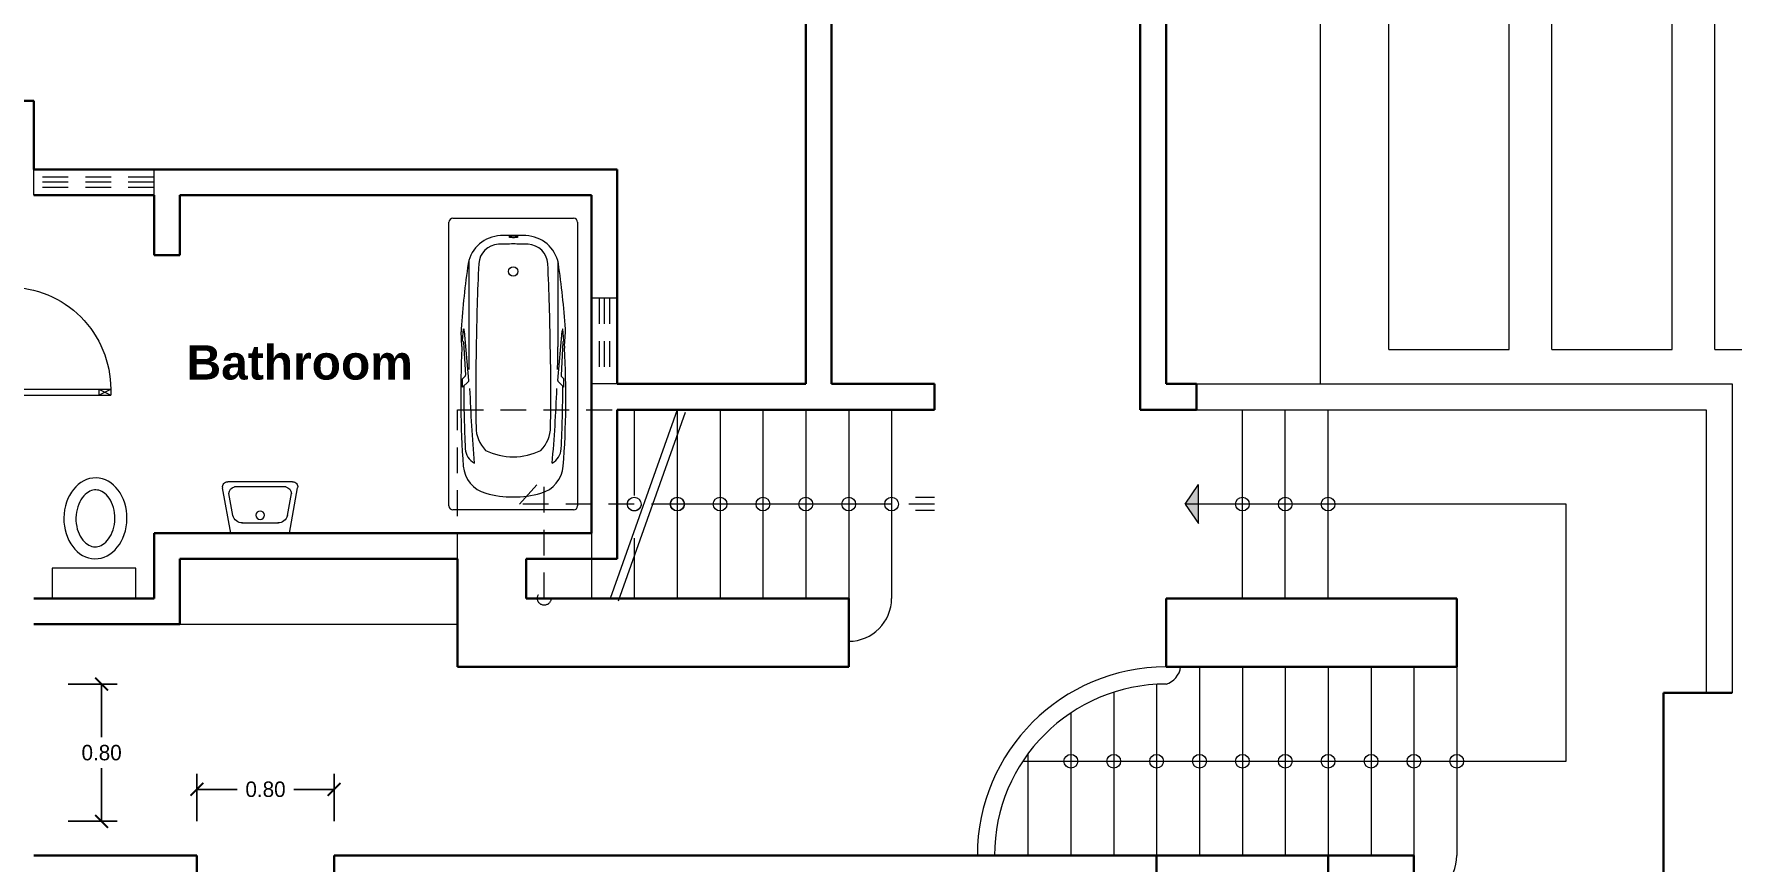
# Model space of a CAD drawing. Header units: metres. Extents: x 34.4 to 77.5, y -0.6 to 32.
# Drawn here: x 52.16 to 62.06, y 20.73 to 25.56 of the extents above; entities that cross this region are included whole.
import ezdxf

# ---------------------------------------------------------------- set-up
doc = ezdxf.new("R2010")
doc.units = ezdxf.units.M
doc.linetypes.add('DASHED', pattern=[0.75, 0.5, -0.25])
for name, color, linetype, lineweight in [('doorswindows', 41, 'Continuous', 20), ('equipment', 40, 'Continuous', 15), ('names', 7, 'Continuous', 60), ('nivel', 30, 'Continuous', 13), ('projection', 134, 'DASHED', 9), ('texture', 253, 'Continuous', 9), ('wall high', 5, 'Continuous', 40), ('wall low', 140, 'Continuous', 20), ('window high', 130, 'DASHED', 13)]:
    doc.layers.add(name, color=color, linetype=linetype, lineweight=lineweight)
doc.styles.add('AMBIENTE', font='arialbd.ttf', dxfattribs={"height": 0.2})
doc.dimstyles.new('Ceco.NET', dxfattribs={"dimscale": 0.5, "dimtxt": 0.18, "dimasz": 0.15, "dimexe": 0.18, "dimexo": 0.4, "dimgap": 0.09, "dimtad": 0, "dimtih": 1, "dimtoh": 1, "dimzin": 0, "dimdsep": 46, "dimtxsty": 'Standard', "dimblk": 'ARCHTICK', "dimcen": 0.09, "dimclrd": 256, "dimclre": 256, "dimadec": 0, "dimazin": 0, "dimtfac": 1, "dimtofl": 0, "dimtmove": 0, "dimatfit": 3, "dimfxl": 1, "dimtolj": 1, "dimtzin": 0, "dimarcsym": 0})

# ---------------------------------------------------------------- blocks, each defined once
blk = doc.blocks.new('INNODORO')
blk.add_lwpolyline([(-0.2448, 0), (0.2448, 0), (0.2448, -0.1769), (-0.2448, -0.1769)], close=True)
blk.add_ellipse((0.0083, -0.4665), major_axis=(0.0035, -0.2358), ratio=0.779376)
blk.add_open_spline([(0.0108, -0.6323), (0.034, -0.632), (0.059, -0.6207), (0.1029, -0.5676), (0.1193, -0.5257), (0.1243, -0.4367), (0.1128, -0.3908), (0.073, -0.3257), (0.0466, -0.3076), (-0.0006, -0.2973), (-0.024, -0.3025), (-0.071, -0.3415), (-0.0924, -0.3771), (-0.1096, -0.4624), (-0.105, -0.5108), (-0.0736, -0.5869), (-0.048, -0.6133), (-0.012, -0.6301), (-0.0005, -0.6325), (0.0108, -0.6323)], degree=3, knots=[0, 0, 0, 0, 0.740173, 0.740173, 1.480346, 1.480346, 2.220519, 2.220519, 2.960693, 2.960693, 3.700866, 3.700866, 4.441039, 4.441039, 5.181212, 5.181212, 5.921385, 5.921385, 6.283185, 6.283185, 6.283185, 6.283185])
blk = doc.blocks.new('LAVATORIO')
for p, q in [((-0.1704, 0), (-0.2186, -0.2646)), ((-0.1704, 0), (0.1704, 0)), ((0.1704, 0), (0.2186, -0.2646)), ((-0.107, -0.06), (0.107, -0.06)), ((-0.1587, -0.1032), (-0.1819, -0.2309)), ((0.1587, -0.1032), (0.1819, -0.2309)), ((0.1498, -0.27), (-0.1498, -0.27)), ((0.189, -0.3), (-0.189, -0.3))]:
    blk.add_line(p, q)
blk.add_circle((0, -0.1044), 0.0244)
for centre, radius, start, end in [((-0.1049, -0.115), 0.0551, 87.88469, 167.6385), ((0.1049, -0.115), 0.0551, 12.3615, 92.11531), ((-0.189, -0.27), 0.03, 169.68662, 270), ((-0.1383, -0.2278), 0.0438, 184.0339, 254.77248), ((0.1383, -0.2278), 0.0438, 285.22752, 355.9661), ((0.189, -0.27), 0.03, 270, 10.31338)]:
    blk.add_arc(centre, radius, start, end)
blk = doc.blocks.new('BC-P1')
for p, q in [((-0.352, 0), (0.352, 0)), ((-0.375, -1.677), (-0.375, -0.023)), ((0.375, -0.023), (0.375, -1.677)), ((-0.26, -0.2499), (-0.26, -0.75)), ((0.26, -0.2499), (0.26, -0.75)), ((-0.2989, -0.746), (-0.3045, -0.6624)), ((-0.2953, -0.7154), (-0.2892, -0.6454)), ((-0.2892, -0.6454), (-0.2878, -0.646)), ((-0.2596, -0.9467), (-0.2848, -0.6585)), ((0.2596, -0.9467), (0.2848, -0.6585)), ((0.2892, -0.6454), (0.2878, -0.646)), ((0.2953, -0.7154), (0.2892, -0.6454)), ((0.2989, -0.746), (0.3045, -0.6624)), ((-0.2953, -0.7154), (-0.2899, -0.7208)), ((-0.2893, -0.722), (-0.2783, -0.9155)), ((0.2893, -0.722), (0.2783, -0.9155)), ((0.2953, -0.7154), (0.2899, -0.7208)), ((-0.2953, -0.9354), (-0.28, -0.9201)), ((-0.2953, -0.9854), (-0.2953, -0.9354)), ((-0.2953, -0.9854), (-0.2613, -0.9514)), ((0.2953, -0.9854), (0.2613, -0.9514)), ((0.2953, -0.9354), (0.28, -0.9201)), ((0.2953, -0.9854), (0.2953, -0.9354)), ((0.352, -1.7), (-0.352, -1.7)), ((0.352, -1.7), (-0.352, -1.7))]:
    blk.add_line(p, q)
blk.add_lwpolyline([(-0.0257, -0.1082, 0.338364), (-0.0251, -0.1089, 0.038384), (-0.0177, -0.1104, 0.0164), (-0.0096, -0.111, 0.011665), (0.0018, -0.1113, 0.011665), (0.0131, -0.111, 0.0164), (0.0212, -0.1104, 0.038384), (0.0287, -0.1089, 0.338364), (0.0293, -0.1082, 0.338364), (0.0287, -0.1074, 0.038384), (0.0212, -0.106, 0.0164), (0.0131, -0.1053, 0.011665), (0.0018, -0.1051, 0.011665), (-0.0096, -0.1053, 0.0164), (-0.0177, -0.106, 0.038384), (-0.0251, -0.1074, 0.338364)], format="xyb", close=True)
blk.add_circle((0, -0.31), 0.0275)
for centre, radius, start, end in [((-0.352, -0.023), 0.023, 90, 180), ((0.352, -0.023), 0.023, 0, 90), ((-0.0667, -0.3012), 0.2, 92.12388, 168.98385), ((-0.0815, -0.2718), 0.12, 92.55385, 176.46704), ((0, -2.1), 1.95, 90, 92.55385), ((0, -2.1), 2, 90, 92.12388), ((0, -2.1), 2, 87.87612, 90), ((0, -2.1), 1.95, 87.44615, 90), ((0.0667, -0.3012), 0.2, 11.01615, 87.87612), ((0.0815, -0.2718), 0.12, 3.53296, 87.44615), ((5.1136, -1.0349), 5.4317, 171.83019, 175.89552), ((12.7468, -0.899), 12.9636, 177.19401, 179.34123), ((-12.7468, -0.899), 12.9636, 0.65877, 2.80599), ((-5.1136, -1.0349), 5.4317, 4.10448, 8.16981), ((-0.2047, -0.6558), 0.1, 174.45872, 183.78321), ((-0.2885, -0.6478), 0.002, 12.28041, 69.25291), ((-0.3843, -0.6687), 0.1, 4.12515, 12.28041), ((0.3843, -0.6687), 0.1, 167.71959, 175.87485), ((0.2885, -0.6478), 0.002, 110.74709, 167.71959), ((0.2047, -0.6558), 0.1, 356.21679, 5.54128), ((5.1332, -1.0445), 5.4397, 176.97501, 184.22374), ((-0.3887, -0.7519), 0.09, 356.4609, 3.78321), ((-0.2913, -0.7222), 0.002, 5, 45.7989), ((4.7424, -0.7539), 5.0024, 179.95577, 181.46375), ((10.5446, -1.0081), 10.7637, 178.62592, 181.10664), ((-10.5446, -1.0081), 10.7637, 358.89336, 1.37408), ((-4.7424, -0.7539), 5.0024, 358.53625, 0.04423), ((0.2913, -0.7222), 0.002, 134.2011, 175), ((-5.1332, -1.0445), 5.4397, 355.77626, 3.02499), ((0.3887, -0.7519), 0.09, 176.21679, 183.5391), ((8.4992, -0.9407), 8.7883, 180.25057, 182.63397), ((-0.2843, -0.9159), 0.006, 315, 3.25052), ((-0.2655, -0.9472), 0.006, 315, 5), ((0.2655, -0.9472), 0.006, 175, 225), ((0.2843, -0.9159), 0.006, 176.74948, 225), ((-8.4992, -0.9407), 8.7883, 357.36603, 359.74943), ((8.1489, -0.6833), 8.4089, 182.10752, 185.07894), ((-8.1489, -0.6833), 8.4089, 354.92106, 357.89248), ((-0.0205, -1.2163), 0.1966, 179.92585, 224.32196), ((0.0205, -1.2163), 0.1966, 315.67804, 0.07415), ((-0.1799, -1.3395), 0.1, 182.91722, 241.94627), ((0, -1.025), 0.366, 243.87909, 270), ((0, -1.025), 0.366, 270, 296.12091), ((0.1799, -1.3395), 0.1, 298.05373, 357.08278), ((-0.1124, -1.4297), 0.18, 184.94181, 254.47903), ((0.1124, -1.4297), 0.18, 285.52097, 355.05819), ((-0.352, -1.677), 0.023, 180, 270), ((0, -1.025), 0.6, 254.47903, 270), ((0, -1.025), 0.6, 270, 285.52097), ((0.352, -1.677), 0.023, 270, 0)]:
    blk.add_arc(centre, radius, start, end)
blk = doc.blocks.new('PUERTA')
at = {"layer": 'texture', "ltscale": 0.3}
h = blk.add_hatch(dxfattribs=at)
h.set_pattern_fill('ANSI31', color=256, scale=0.1, style=0)
h.set_pattern_definition([(315, (-170.025657, 504.958743), (-0.00883883476, -0.00883883476), [])])
h.paths.add_polyline_path([(0, 0), (0.05, 0), (0.075, 0), (0.075, 0.025), (0.05, 0.025), (0.05, 0.075), (0, 0.075)])
h.paths.add_polyline_path([(0.925, 0), (1, 0), (1, 0.075), (0.95, 0.075), (0.95, 0.025), (0.925, 0.025)])
for p, q in [((0.05, 0.075), (0.05, 0.925)), ((0.1, 0.925), (0.05, 0.925)), ((0.1, 0.075), (0.1, 0.925)), ((0.1, 0.825), (0.05, 0.825)), ((0.1, 0.175), (0.05, 0.175)), ((0, 0.075), (0.05, 0.075)), ((0, 0), (0.05, 0)), ((0.1, 0.075), (0.05, 0.075)), ((1, 0.075), (0.95, 0.075))]:
    blk.add_line(p, q)
at = {"ltscale": 0.3}
for p, q in [((0, 0.075), (0, 0)), ((0.05, 0.025), (0.05, 0.125)), ((0.075, 0.025), (0.05, 0.025)), ((0.075, 0), (0.05, 0)), ((0.075, 0.025), (0.075, 0)), ((0.95, 0.025), (0.925, 0.025)), ((0.925, 0.025), (0.925, 0)), ((0.95, 0.075), (0.95, 0.025)), ((1, 0.075), (1, 0)), ((0.925, 0), (1, 0))]:
    blk.add_line(p, q, dxfattribs=at)
at = {"layer": 'texture', "ltscale": 0.3}
for p, q in [((0.1, 0.825), (0.05, 0.925)), ((0.05, 0.825), (0.1, 0.925)), ((0.05, 0.075), (0.1, 0.175)), ((0.1, 0.075), (0.05, 0.175))]:
    blk.add_line(p, q, dxfattribs=at)
at = {"layer": 'texture'}
blk.add_arc((0.1, 0.075), 0.85, 0, 90, dxfattribs=at)
blk = doc.blocks.new('arrow')
at = {"ltscale": 0.3}
blk.add_hatch(color=256, dxfattribs=at).paths.add_polyline_path([(-0.0778, -0.1132), (0, 0), (-0.0778, 0.1132)])
for p, q in [((0, 0), (-0.0778, 0.1132)), ((-0.0778, 0.1132), (-0.0778, -0.1132)), ((0, 0), (-0.0778, -0.1132))]:
    blk.add_line(p, q, dxfattribs=at)
blk = doc.blocks.new('start')
at = {"ltscale": 0.3}
for p, q in [((-0.0377, -0.0012), (-0.0377, 0.1106)), ((0.0377, -0.0012), (0.0377, 0.1106))]:
    blk.add_line(p, q, dxfattribs=at)
blk = doc.blocks.new('_ArchTick')
at = {"color": 0, "const_width": 0.15}
blk.add_lwpolyline([(-0.5, -0.5), (0.5, 0.5)], dxfattribs=at)
blk = doc.blocks.new('*D29')
at = {"layer": 'Defpoints', "color": 0, "ltscale": 0.3}
for p in [(53.9104, 21.1534), (53.1104, 20.767), (53.9104, 20.767)]:
    blk.add_point(p, dxfattribs=at)
at = {"layer": 'texture', "lineweight": -2, "ltscale": 0.3}
for p, q in [((53.1104, 20.967), (53.1104, 21.2434)), ((53.9104, 20.967), (53.9104, 21.2434)), ((53.1104, 21.1534), (53.3454, 21.1534)), ((53.9104, 21.1534), (53.6754, 21.1534))]:
    blk.add_line(p, q, dxfattribs=at)
at = {"layer": 'texture', "lineweight": -2, "ltscale": 0.3, "xscale": 0.075, "yscale": 0.075, "zscale": 0.075, "rotation": 180}
blk.add_blockref('_ArchTick', (53.1104, 21.1534), dxfattribs=at)
at = {"layer": 'texture', "lineweight": -2, "ltscale": 0.3, "xscale": 0.075, "yscale": 0.075, "zscale": 0.075}
blk.add_blockref('_ArchTick', (53.9104, 21.1534), dxfattribs=at)
at = {"layer": 'texture', "color": 0, "ltscale": 0.3, "insert": (53.5104, 21.1534), "char_height": 0.09, "attachment_point": 5}
blk.add_mtext('\\A1;0.80', dxfattribs=at)
blk = doc.blocks.new('*D30')
at = {"layer": 'Defpoints', "color": 0, "ltscale": 0.3}
for p in [(52.1604, 21.767), (52.1604, 20.967), (52.5548, 20.967)]:
    blk.add_point(p, dxfattribs=at)
at = {"layer": 'texture', "lineweight": -2, "ltscale": 0.3}
for p, q in [((52.3604, 21.767), (52.6448, 21.767)), ((52.5548, 21.767), (52.5548, 21.457)), ((52.5548, 20.967), (52.5548, 21.277)), ((52.3604, 20.967), (52.6448, 20.967))]:
    blk.add_line(p, q, dxfattribs=at)
at = {"layer": 'texture', "lineweight": -2, "ltscale": 0.3, "xscale": 0.075, "yscale": 0.075, "zscale": 0.075}
for p, rotation in [((52.5548, 21.767), 90), ((52.5548, 20.967), 270)]:
    blk.add_blockref('_ArchTick', p, dxfattribs=dict(at, rotation=rotation))
at = {"layer": 'texture', "color": 0, "ltscale": 0.3, "insert": (52.5548, 21.367), "char_height": 0.09, "attachment_point": 5}
blk.add_mtext('\\A1;0.80', dxfattribs=at)

msp = doc.modelspace()

# ---------------------------------------------------------------- linework, layer by layer
at = {"layer": 'equipment'}
for p, q in [((59.6604, 23.517), (59.6604, 30.6437)), ((60.0604, 23.717), (60.0604, 30.5021)), ((60.7604, 23.717), (60.7604, 30.2543)), ((61.0104, 23.717), (61.0104, 30.1657)), ((61.7104, 23.717), (61.7104, 29.9179)), ((61.9604, 23.717), (61.9604, 29.2793)), ((60.0604, 23.717), (60.7604, 23.717)), ((61.0104, 23.717), (61.7104, 23.717)), ((61.9604, 23.717), (62.6604, 23.717))]:
    msp.add_line(p, q, dxfattribs=at)
at = {"layer": 'equipment', "ltscale": 0.3}
msp.add_line((53.0104, 22.117), (54.6306, 22.117), dxfattribs=at)
at = {"layer": 'nivel'}
for p, q in [((55.9104, 23.367), (55.9104, 22.267)), ((55.9104, 23.367), (55.9104, 22.267)), ((56.1604, 23.367), (56.1604, 22.267)), ((56.1604, 23.367), (56.1604, 22.267)), ((56.4104, 23.367), (56.4104, 22.267)), ((56.6604, 23.367), (56.6604, 22.267)), ((56.9104, 23.367), (56.9104, 22.267)), ((57.1604, 23.367), (57.1604, 22.267)), ((59.2056, 22.267), (59.2056, 23.367)), ((59.4556, 22.267), (59.4556, 23.367)), ((59.7056, 22.267), (59.7056, 23.367)), ((58.9556, 21.867), (58.9556, 20.767)), ((59.2056, 21.867), (59.2056, 20.767)), ((59.4556, 21.867), (59.4556, 20.767)), ((59.7056, 21.867), (59.7056, 20.767)), ((59.9556, 21.867), (59.9556, 20.767)), ((60.2056, 21.867), (60.2056, 20.767)), ((60.4556, 21.867), (60.4556, 20.767)), ((58.4556, 21.7194), (58.4556, 20.767)), ((58.7056, 21.7655), (58.7056, 20.767)), ((58.2056, 21.599), (58.2056, 20.767)), ((57.9556, 21.3606), (57.9556, 20.767))]:
    msp.add_line(p, q, dxfattribs=at)
for centre in [(56.9104, 22.267), (60.2056, 20.767)]:
    msp.add_arc(centre, 0.25, 270, 0, dxfattribs=at)
at = {"layer": 'projection', "ltscale": 0.3}
for p, q in [((54.6306, 22.497), (54.6306, 23.367)), ((54.6306, 23.367), (55.5604, 23.367)), ((54.992, 22.817), (55.1355, 22.9753)), ((55.1355, 22.267), (55.1355, 22.9753)), ((57.4104, 22.817), (54.992, 22.817))]:
    msp.add_line(p, q, dxfattribs=at)
at = {"layer": 'projection'}
for p, q in [((55.6604, 23.367), (55.6604, 22.267)), ((55.6604, 23.367), (55.6604, 22.267)), ((55.4104, 22.647), (55.4104, 22.267))]:
    msp.add_line(p, q, dxfattribs=at)
at = {"layer": 'projection', "ltscale": 0.3}
for centre in [(55.6604, 22.817), (55.1355, 22.267)]:
    msp.add_circle(centre, 0.04, dxfattribs=at)
at = {"layer": 'texture', "ltscale": 0.3}
for p, q in [((55.9104, 23.367), (55.5191, 22.267)), ((55.9575, 23.3503), (55.5662, 22.2503)), ((57.0604, 22.817), (55.9104, 22.817)), ((61.0933, 22.817), (58.8714, 22.817)), ((61.0933, 21.317), (61.0933, 22.817)), ((57.9252, 21.317), (61.0933, 21.317))]:
    msp.add_line(p, q, dxfattribs=at)
for centre in [(55.6604, 22.817), (55.9104, 22.817), (55.9123, 22.817), (56.1604, 22.817), (56.1604, 22.817), (56.4104, 22.817), (56.6604, 22.817), (56.9104, 22.817), (57.1604, 22.817), (59.2056, 22.817), (59.4556, 22.817), (59.7056, 22.817), (58.2056, 21.317), (58.4556, 21.317), (58.7056, 21.317), (58.9556, 21.317), (59.2056, 21.317), (59.4556, 21.317), (59.7056, 21.317), (59.9556, 21.317), (60.2056, 21.317), (60.4556, 21.317)]:
    msp.add_circle(centre, 0.04, dxfattribs=at)
at = {"layer": 'wall high'}
for p, q in [((56.6604, 23.517), (56.6604, 29.5104)), ((56.8104, 23.517), (56.8104, 29.4701)), ((58.6104, 23.517), (58.6104, 28.9867)), ((58.7604, 23.517), (58.7604, 28.9464)), ((50.0604, 25.167), (52.1604, 25.167)), ((52.1604, 24.7679), (52.1604, 25.167)), ((52.8604, 24.7679), (55.5604, 24.7679)), ((55.5604, 24.7679), (55.5604, 24.017)), ((53.0104, 24.6179), (55.4104, 24.6179)), ((55.4104, 24.6179), (55.4104, 24.017)), ((55.4104, 23.517), (55.4104, 22.647)), ((55.5604, 23.517), (56.6604, 23.517)), ((57.4104, 23.367), (57.4104, 23.517)), ((55.5604, 23.367), (57.4104, 23.367)), ((55.5604, 23.367), (55.5604, 22.497)), ((55.4104, 22.647), (52.8604, 22.647)), ((52.8604, 22.647), (52.8604, 22.267)), ((53.0104, 22.497), (53.0104, 22.117)), ((54.6306, 22.497), (53.0104, 22.497)), ((54.6306, 22.497), (54.6306, 21.867)), ((55.5604, 22.497), (55.0306, 22.497)), ((55.0306, 22.497), (55.0306, 22.267)), ((52.8604, 22.267), (52.1604, 22.267)), ((56.9104, 22.267), (55.0306, 22.267)), ((56.9104, 22.267), (56.9104, 21.867)), ((58.7604, 22.267), (60.4556, 22.267)), ((58.7604, 22.267), (58.7604, 21.867)), ((60.4556, 21.867), (60.4556, 22.267)), ((53.0104, 22.117), (52.1604, 22.117)), ((56.9104, 21.867), (54.6306, 21.867)), ((58.7604, 21.867), (60.4556, 21.867)), ((62.0604, 21.717), (61.6604, 21.717)), ((61.6604, 20.617), (61.6604, 21.717)), ((53.1104, 20.767), (52.1604, 20.767)), ((53.1104, 20.767), (53.1104, 20.617)), ((56.0123, 20.767), (53.9104, 20.767)), ((53.9104, 20.767), (53.9104, 20.617)), ((56.0123, 20.767), (58.7056, 20.767)), ((58.7056, 20.767), (58.7056, 20.617)), ((60.2056, 20.767), (58.7056, 20.767))]:
    msp.add_line(p, q, dxfattribs=at)
at = {"layer": 'wall high', "ltscale": 0.3}
for p, q in [((52.8604, 24.7679), (52.1604, 24.7679)), ((52.8604, 24.6179), (52.1604, 24.6179)), ((52.8604, 24.6179), (52.8604, 24.2679)), ((53.0104, 24.6179), (53.0104, 24.2679)), ((53.0104, 24.2679), (52.8604, 24.2679)), ((55.4104, 24.017), (55.4104, 23.517)), ((55.5604, 24.017), (55.5604, 23.517)), ((57.4104, 23.517), (56.8104, 23.517)), ((58.6104, 23.517), (58.6104, 23.367)), ((58.9385, 23.517), (58.7604, 23.517)), ((58.9385, 23.517), (58.9385, 23.367)), ((58.9385, 23.367), (58.6104, 23.367)), ((59.7056, 20.767), (59.7056, 20.267)), ((60.2056, 20.767), (60.2056, 20.267))]:
    msp.add_line(p, q, dxfattribs=at)
at = {"layer": 'wall low'}
for p, q in [((58.9385, 23.517), (62.0604, 23.517)), ((62.0604, 23.517), (62.0604, 21.717)), ((58.9385, 23.367), (61.9104, 23.367)), ((61.9104, 23.367), (61.9104, 21.717))]:
    msp.add_line(p, q, dxfattribs=at)
at = {"layer": 'wall low', "ltscale": 0.3}
for centre, radius, start, end in [((58.7604, 20.767), 1.1, 90, 180), ((58.7264, 21.8822), 0.1201, 286.46992, 352.7528), ((58.7604, 20.767), 1, 90, 180)]:
    msp.add_arc(centre, radius, start, end, dxfattribs=at)
at = {"layer": 'window high'}
msp.add_line((52.1604, 24.6179), (52.1604, 24.7679), dxfattribs=at)
at = {"layer": 'window high', "ltscale": 0.3}
for p, q in [((52.8604, 24.6179), (52.8604, 24.7679)), ((52.8604, 24.7229), (52.1604, 24.7229)), ((52.8604, 24.6929), (52.1604, 24.6929)), ((52.8604, 24.6629), (52.1604, 24.6629)), ((55.5604, 24.017), (55.4104, 24.017)), ((55.4554, 24.017), (55.4554, 23.517)), ((55.4854, 24.017), (55.4854, 23.517)), ((55.5154, 24.017), (55.5154, 23.517)), ((55.5604, 23.517), (55.4104, 23.517))]:
    msp.add_line(p, q, dxfattribs=at)

# ---------------------------------------------------------------- block references
at = {"layer": 'doorswindows', "ltscale": 0.3, "xscale": -0.6999999999999886, "yscale": 0.6999999999999886, "zscale": 0.7, "rotation": 270.0000000000023}
msp.add_blockref('PUERTA', (51.9604, 23.417), dxfattribs=at)
at = {"layer": 'equipment', "color": 1}
msp.add_blockref('BC-P1', (54.9548, 24.4831), dxfattribs=at)
at = {"layer": 'equipment', "ltscale": 0.3, "xscale": -1, "rotation": 180}
for name, p in [('INNODORO', (52.5104, 22.267)), ('LAVATORIO', (53.4791, 22.647))]:
    msp.add_blockref(name, p, dxfattribs=at)
at = {"layer": 'texture', "ltscale": 0.3}
for name, p, rotation in [('arrow', (58.8714, 22.817), 180), ('start', (57.4104, 22.817), 90)]:
    msp.add_blockref(name, p, dxfattribs=dict(at, rotation=rotation))

# ---------------------------------------------------------------- texts
at = {"layer": 'names', "ltscale": 0.3, "insert": (53.7097, 23.7425), "char_height": 0.2, "width": 2.9472, "attachment_point": 2, "style": 'AMBIENTE'}
msp.add_mtext('Bathroom', dxfattribs=at)

# ---------------------------------------------------------------- dimensions: what is measured, and where the dimension line sits
at = {"layer": 'texture', "ltscale": 0.3}
for p1, p2, distance, picture, middle in [((52.1604, 21.767), (52.1604, 20.967), 0.3944, '*D30', (52.5548, 21.367)), ((53.1104, 20.767), (53.9104, 20.767), 0.3864, '*D29', (53.5104, 21.1534))]:
    dim = msp.add_aligned_dim(p1=p1, p2=p2, distance=distance, dimstyle='Ceco.NET', dxfattribs=at)
    dim.commit()
    dim.dimension.update_dxf_attribs({"geometry": picture, "text_midpoint": middle})

doc.saveas('drawing.dxf')
